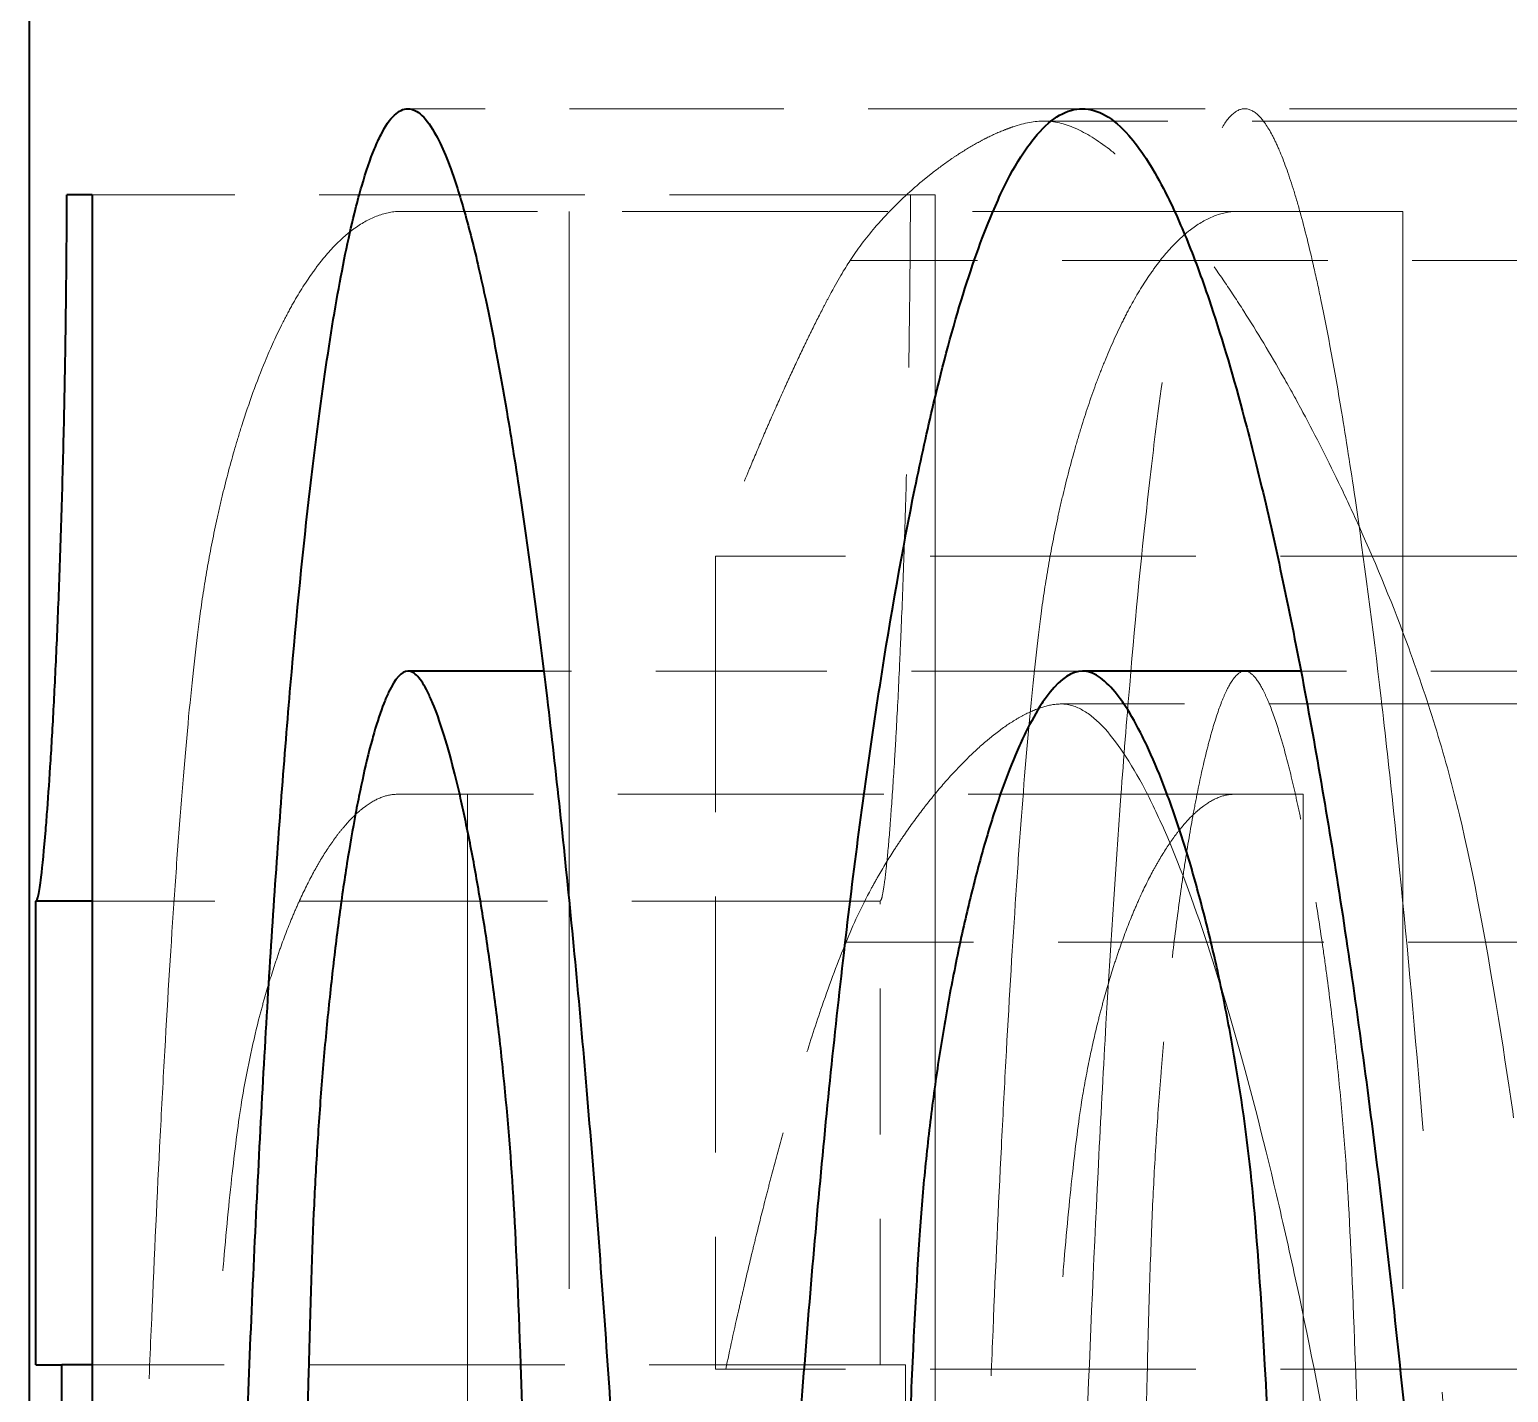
# Model space of a CAD drawing. Header units: millimetres. Extents: x 0 to 51860, y 0 to 5940.
# Drawn here: x 5279.641 to 5281.393, y 1736.065 to 1737.679 of the extents above; entities that cross this region are included whole.
import ezdxf

# ---------------------------------------------------------------- set-up
doc = ezdxf.new("R2010")
doc.units = ezdxf.units.MM
doc.header["$LTSCALE"] = 10
doc.linetypes.add('DASHED', pattern=[0.2067, 0.1654, -0.0413])
doc.layers.add('가려진 것(ISO)', color=2, linetype='DASHED', lineweight=18)
doc.layers.add('가시적인 것(ISO)', color=3, linetype='Continuous', lineweight=40)

msp = doc.modelspace()

# ---------------------------------------------------------------- linework, layer by layer
at = {"layer": '가려진 것(ISO)', "ltscale": 0.153416}
msp.add_line((5280.8882, 1737.5851), (5280.0894, 1737.5851), dxfattribs=at)
at = {"layer": '가려진 것(ISO)', "ltscale": 0.19037}
for p, q in [((5281.8634, 1737.5851), (5280.8882, 1737.5851)), ((5281.8192, 1737.5705), (5280.8431, 1737.5705)), ((5280.7139, 1737.483), (5279.7153, 1737.483)), ((5281.0727, 1737.4635), (5280.0815, 1737.4635)), ((5281.5938, 1737.4052), (5280.6131, 1737.4052)), ((5281.4375, 1737.0551), (5280.4537, 1737.0551)), ((5281.8389, 1736.8801), (5280.8632, 1736.8801)), ((5281.0677, 1736.7731), (5280.0763, 1736.7731)), ((5281.5891, 1736.5981), (5280.6084, 1736.5981)), ((5281.4375, 1736.0924), (5280.4537, 1736.0924))]:
    msp.add_line(p, q, dxfattribs=at)
at = {"layer": '가려진 것(ISO)', "ltscale": 1.029733}
msp.add_line((5280.7139, 1737.483), (5280.7139, 1732.0762), dxfattribs=at)
at = {"layer": '가려진 것(ISO)', "ltscale": 1.142718}
for p, q in [((5280.2803, 1731.4635), (5280.2803, 1737.4635)), ((5281.2676, 1731.4635), (5281.2676, 1737.4635))]:
    msp.add_line(p, q, dxfattribs=at)
at = {"layer": '가려진 것(ISO)', "ltscale": 0.25496}
msp.add_line((5281.2676, 1737.4635), (5281.0727, 1737.4635), dxfattribs=at)
at = {"layer": '가려진 것(ISO)', "ltscale": 0.18327}
msp.add_line((5280.4537, 1737.0551), (5280.4537, 1736.0924), dxfattribs=at)
at = {"layer": '가려진 것(ISO)', "ltscale": 0.122504}
msp.add_line((5280.8882, 1736.919), (5280.2502, 1736.919), dxfattribs=at)
at = {"layer": '가려진 것(ISO)', "ltscale": 0.139801}
msp.add_line((5281.8634, 1736.919), (5281.1471, 1736.919), dxfattribs=at)
at = {"layer": '가려진 것(ISO)', "ltscale": 0.879703}
for p, q in [((5280.1598, 1736.7731), (5280.1598, 1732.154)), ((5281.1495, 1736.7731), (5281.1495, 1732.154))]:
    msp.add_line(p, q, dxfattribs=at)
at = {"layer": '가려진 것(ISO)', "ltscale": 0.113361}
msp.add_line((5281.0677, 1736.7731), (5281.1495, 1736.7731), dxfattribs=at)
at = {"layer": '가려진 것(ISO)', "ltscale": 0.177672}
msp.add_line((5280.6485, 1736.6467), (5279.7153, 1736.6467), dxfattribs=at)
at = {"layer": '가려진 것(ISO)', "ltscale": 0.10455}
msp.add_line((5280.6485, 1736.0972), (5280.6485, 1736.6467), dxfattribs=at)
at = {"layer": '가려진 것(ISO)', "ltscale": 0.1835}
msp.add_line((5280.6785, 1736.0972), (5279.7153, 1736.0972), dxfattribs=at)
at = {"layer": '가려진 것(ISO)', "ltscale": 0.765792}
msp.add_line((5280.6785, 1732.0762), (5280.6785, 1736.0972), dxfattribs=at)
at = {"layer": '가려진 것(ISO)', "ltscale": 0.754074}
msp.add_open_spline([(5280.8654, 1734.4587), (5280.8654, 1734.594), (5280.866, 1734.7285), (5280.8672, 1734.8613), (5280.8683, 1734.9942), (5280.8701, 1735.1254), (5280.8723, 1735.2541), (5280.8735, 1735.3185), (5280.8748, 1735.3823), (5280.8762, 1735.4454), (5280.879, 1735.5715), (5280.8823, 1735.6947), (5280.8861, 1735.8144), (5280.888, 1735.8742), (5280.8901, 1735.9331), (5280.8922, 1735.991), (5280.8966, 1736.1068), (5280.9014, 1736.2185), (5280.9067, 1736.3255), (5280.9094, 1736.3789), (5280.9121, 1736.4312), (5280.915, 1736.4821), (5280.9208, 1736.584), (5280.9271, 1736.6806), (5280.9338, 1736.7712), (5280.9371, 1736.8165), (5280.9406, 1736.8603), (5280.9442, 1736.9025), (5280.9513, 1736.9868), (5280.9589, 1737.0647), (5280.9669, 1737.1354), (5280.9709, 1737.1708), (5280.975, 1737.2043), (5280.9792, 1737.2359), (5280.9855, 1737.2834), (5280.9921, 1737.3265), (5280.9988, 1737.365), (5281.001, 1737.3778), (5281.0033, 1737.3902), (5281.0056, 1737.4019), (5281.0102, 1737.4255), (5281.0149, 1737.447), (5281.0196, 1737.4663), (5281.022, 1737.4759), (5281.0244, 1737.485), (5281.0268, 1737.4935), (5281.0317, 1737.5106), (5281.0366, 1737.5253), (5281.0416, 1737.5377), (5281.0441, 1737.544), (5281.0466, 1737.5496), (5281.0492, 1737.5546), (5281.0543, 1737.5646), (5281.0594, 1737.5723), (5281.0646, 1737.5774), (5281.0699, 1737.5825), (5281.0751, 1737.5851), (5281.0805, 1737.5851)], degree=3, knots=[0, 0, 0, 0, 0.083333, 0.083333, 0.083333, 0.166667, 0.166667, 0.166667, 0.208333, 0.208333, 0.208333, 0.291667, 0.291667, 0.291667, 0.333333, 0.333333, 0.333333, 0.416667, 0.416667, 0.416667, 0.458333, 0.458333, 0.458333, 0.541667, 0.541667, 0.541667, 0.583333, 0.583333, 0.583333, 0.666667, 0.666667, 0.666667, 0.708333, 0.708333, 0.708333, 0.770833, 0.770833, 0.770833, 0.791667, 0.791667, 0.791667, 0.833333, 0.833333, 0.833333, 0.854167, 0.854167, 0.854167, 0.895833, 0.895833, 0.895833, 0.916667, 0.916667, 0.916667, 0.958333, 0.958333, 0.958333, 1, 1, 1, 1], dxfattribs=at)
at = {"layer": '가려진 것(ISO)', "ltscale": 0.751502}
msp.add_open_spline([(5281.0805, 1737.5851), (5281.0859, 1737.5851), (5281.0913, 1737.5824), (5281.0967, 1737.5771), (5281.1021, 1737.5718), (5281.1076, 1737.5639), (5281.1131, 1737.5536), (5281.1158, 1737.5484), (5281.1185, 1737.5426), (5281.1213, 1737.5362), (5281.1268, 1737.5234), (5281.1323, 1737.5082), (5281.1378, 1737.4906), (5281.1405, 1737.4818), (5281.1433, 1737.4725), (5281.146, 1737.4626), (5281.1515, 1737.4428), (5281.157, 1737.4207), (5281.1625, 1737.3965), (5281.1653, 1737.3844), (5281.168, 1737.3717), (5281.1707, 1737.3586), (5281.1789, 1737.3191), (5281.1871, 1737.2749), (5281.1951, 1737.2264), (5281.2005, 1737.194), (5281.2058, 1737.1598), (5281.2111, 1737.1237), (5281.2216, 1737.0516), (5281.232, 1736.9722), (5281.242, 1736.8866), (5281.247, 1736.8437), (5281.2519, 1736.7993), (5281.2567, 1736.7534), (5281.2664, 1736.6616), (5281.2757, 1736.564), (5281.2845, 1736.4613), (5281.2889, 1736.41), (5281.2931, 1736.3574), (5281.2973, 1736.3037), (5281.3056, 1736.1962), (5281.3133, 1736.0843), (5281.3203, 1735.9687), (5281.3239, 1735.9109), (5281.3272, 1735.8521), (5281.3304, 1735.7926), (5281.3368, 1735.6736), (5281.3424, 1735.5514), (5281.3472, 1735.4268), (5281.3496, 1735.3645), (5281.3518, 1735.3017), (5281.3538, 1735.2384), (5281.3578, 1735.1118), (5281.3608, 1734.9833), (5281.3629, 1734.8538), (5281.365, 1734.7244), (5281.3661, 1734.594), (5281.3661, 1734.4635)], degree=3, knots=[0, 0, 0, 0, 0.041667, 0.041667, 0.041667, 0.083333, 0.083333, 0.083333, 0.104167, 0.104167, 0.104167, 0.145833, 0.145833, 0.145833, 0.166667, 0.166667, 0.166667, 0.208333, 0.208333, 0.208333, 0.229167, 0.229167, 0.229167, 0.291667, 0.291667, 0.291667, 0.333333, 0.333333, 0.333333, 0.416667, 0.416667, 0.416667, 0.458333, 0.458333, 0.458333, 0.541667, 0.541667, 0.541667, 0.583333, 0.583333, 0.583333, 0.666667, 0.666667, 0.666667, 0.708333, 0.708333, 0.708333, 0.791667, 0.791667, 0.791667, 0.833333, 0.833333, 0.833333, 0.916667, 0.916667, 0.916667, 1, 1, 1, 1], dxfattribs=at)
at = {"layer": '가려진 것(ISO)', "ltscale": 0.214815}
msp.add_open_spline([(5280.8431, 1737.5705), (5280.832, 1737.5705), (5280.8195, 1737.5681), (5280.8061, 1737.5637), (5280.8028, 1737.5626), (5280.7994, 1737.5613), (5280.796, 1737.56), (5280.7891, 1737.5573), (5280.7821, 1737.5541), (5280.775, 1737.5506), (5280.7714, 1737.5488), (5280.7679, 1737.5469), (5280.7643, 1737.5449), (5280.7571, 1737.541), (5280.7498, 1737.5366), (5280.7426, 1737.532), (5280.739, 1737.5296), (5280.7353, 1737.5272), (5280.7317, 1737.5247), (5280.7245, 1737.5197), (5280.7173, 1737.5144), (5280.7103, 1737.5089), (5280.7067, 1737.5062), (5280.7032, 1737.5033), (5280.6997, 1737.5005), (5280.6928, 1737.4947), (5280.686, 1737.4887), (5280.6793, 1737.4826), (5280.676, 1737.4796), (5280.6728, 1737.4765), (5280.6696, 1737.4733), (5280.66, 1737.4639), (5280.6509, 1737.4542), (5280.6425, 1737.4444), (5280.6313, 1737.4314), (5280.6214, 1737.4182), (5280.6131, 1737.4052)], degree=3, knots=[0, 0, 0, 0, 0.166667, 0.166667, 0.166667, 0.208333, 0.208333, 0.208333, 0.291667, 0.291667, 0.291667, 0.333333, 0.333333, 0.333333, 0.416667, 0.416667, 0.416667, 0.458333, 0.458333, 0.458333, 0.541667, 0.541667, 0.541667, 0.583333, 0.583333, 0.583333, 0.666667, 0.666667, 0.666667, 0.708333, 0.708333, 0.708333, 0.833333, 0.833333, 0.833333, 1, 1, 1, 1], dxfattribs=at)
at = {"layer": '가려진 것(ISO)', "ltscale": 0.432144}
msp.add_open_spline([(5281.3348, 1736.7488), (5281.327, 1736.7816), (5281.3179, 1736.8147), (5281.3078, 1736.8477), (5281.2977, 1736.8807), (5281.2866, 1736.9137), (5281.2747, 1736.9464), (5281.2567, 1736.9955), (5281.2369, 1737.0438), (5281.2158, 1737.0906), (5281.2087, 1737.1062), (5281.2016, 1737.1216), (5281.1943, 1737.1369), (5281.1797, 1737.1673), (5281.1647, 1737.1969), (5281.1494, 1737.2254), (5281.1418, 1737.2397), (5281.1341, 1737.2536), (5281.1263, 1737.2673), (5281.1108, 1737.2946), (5281.0951, 1737.3207), (5281.0794, 1737.3453), (5281.0715, 1737.3576), (5281.0636, 1737.3696), (5281.0558, 1737.3811), (5281.0401, 1737.4041), (5281.0244, 1737.4255), (5281.009, 1737.445), (5281.0013, 1737.4547), (5280.9936, 1737.464), (5280.986, 1737.4728), (5280.9709, 1737.4903), (5280.956, 1737.5058), (5280.9415, 1737.519), (5280.9343, 1737.5256), (5280.9272, 1737.5316), (5280.9202, 1737.537), (5280.9062, 1737.5478), (5280.8927, 1737.5562), (5280.8798, 1737.5619), (5280.8669, 1737.5675), (5280.8546, 1737.5705), (5280.8431, 1737.5705)], degree=3, knots=[0, 0, 0, 0, 0.083333, 0.083333, 0.083333, 0.166667, 0.166667, 0.166667, 0.291667, 0.291667, 0.291667, 0.333333, 0.333333, 0.333333, 0.416667, 0.416667, 0.416667, 0.458333, 0.458333, 0.458333, 0.541667, 0.541667, 0.541667, 0.583333, 0.583333, 0.583333, 0.666667, 0.666667, 0.666667, 0.708333, 0.708333, 0.708333, 0.791667, 0.791667, 0.791667, 0.833333, 0.833333, 0.833333, 0.916667, 0.916667, 0.916667, 1, 1, 1, 1], dxfattribs=at)
at = {"layer": '가려진 것(ISO)', "ltscale": 0.30652}
msp.add_open_spline([(5280.6485, 1736.6467), (5280.6494, 1736.6467), (5280.6504, 1736.6491), (5280.6514, 1736.6539), (5280.6524, 1736.6586), (5280.6535, 1736.6656), (5280.6546, 1736.6749), (5280.6551, 1736.6795), (5280.6557, 1736.6846), (5280.6563, 1736.6903), (5280.6575, 1736.7017), (5280.6587, 1736.7152), (5280.66, 1736.7307), (5280.6606, 1736.7385), (5280.6612, 1736.7467), (5280.6618, 1736.7555), (5280.6631, 1736.7729), (5280.6644, 1736.7923), (5280.6657, 1736.8135), (5280.6663, 1736.8241), (5280.667, 1736.8352), (5280.6676, 1736.8467), (5280.6689, 1736.8697), (5280.6702, 1736.8945), (5280.6714, 1736.9208), (5280.672, 1736.934), (5280.6726, 1736.9476), (5280.6732, 1736.9616), (5280.6744, 1736.9896), (5280.6756, 1737.0191), (5280.6766, 1737.0501), (5280.6772, 1737.0656), (5280.6777, 1737.0814), (5280.6782, 1737.0976), (5280.6792, 1737.13), (5280.6801, 1737.1637), (5280.6809, 1737.1988), (5280.6813, 1737.2163), (5280.6816, 1737.2341), (5280.682, 1737.2522), (5280.6825, 1737.2794), (5280.683, 1737.3072), (5280.6833, 1737.3357), (5280.6834, 1737.3452), (5280.6836, 1737.3548), (5280.6837, 1737.3644), (5280.6839, 1737.3836), (5280.6841, 1737.4032), (5280.6842, 1737.4229), (5280.6843, 1737.4427), (5280.6845, 1737.4627), (5280.6845, 1737.483)], degree=3, knots=[0, 0, 0, 0, 0.083333, 0.083333, 0.083333, 0.166667, 0.166667, 0.166667, 0.208333, 0.208333, 0.208333, 0.291667, 0.291667, 0.291667, 0.333333, 0.333333, 0.333333, 0.416667, 0.416667, 0.416667, 0.458333, 0.458333, 0.458333, 0.541667, 0.541667, 0.541667, 0.583333, 0.583333, 0.583333, 0.666667, 0.666667, 0.666667, 0.708333, 0.708333, 0.708333, 0.791667, 0.791667, 0.791667, 0.833333, 0.833333, 0.833333, 0.895833, 0.895833, 0.895833, 0.916667, 0.916667, 0.916667, 0.958333, 0.958333, 0.958333, 1, 1, 1, 1], dxfattribs=at)
at = {"layer": '가려진 것(ISO)', "ltscale": 0.42309}
msp.add_open_spline([(5280.0815, 1737.4635), (5280.0721, 1737.4635), (5280.0629, 1737.4618), (5280.0537, 1737.4584), (5280.0445, 1737.4551), (5280.0355, 1737.4501), (5280.0266, 1737.4438), (5280.0221, 1737.4406), (5280.0177, 1737.437), (5280.0134, 1737.4332), (5280.0046, 1737.4254), (5279.9961, 1737.4163), (5279.9878, 1737.406), (5279.9836, 1737.4009), (5279.9795, 1737.3954), (5279.9755, 1737.3897), (5279.9674, 1737.3783), (5279.9596, 1737.3657), (5279.952, 1737.3523), (5279.9483, 1737.3455), (5279.9446, 1737.3385), (5279.9409, 1737.3313), (5279.9337, 1737.317), (5279.9267, 1737.3017), (5279.9201, 1737.2858), (5279.9102, 1737.2619), (5279.901, 1737.2365), (5279.8926, 1737.21), (5279.8898, 1737.2012), (5279.8871, 1737.1922), (5279.8844, 1737.1832), (5279.8792, 1737.1651), (5279.8743, 1737.1467), (5279.8698, 1737.1281), (5279.8675, 1737.1188), (5279.8654, 1737.1094), (5279.8633, 1737.1), (5279.8592, 1737.0812), (5279.8555, 1737.0623), (5279.8521, 1737.0434), (5279.8488, 1737.0245), (5279.8458, 1737.0057), (5279.8433, 1736.987)], degree=3, knots=[0, 0, 0, 0, 0.083333, 0.083333, 0.083333, 0.166667, 0.166667, 0.166667, 0.208333, 0.208333, 0.208333, 0.291667, 0.291667, 0.291667, 0.333333, 0.333333, 0.333333, 0.416667, 0.416667, 0.416667, 0.458333, 0.458333, 0.458333, 0.541667, 0.541667, 0.541667, 0.666667, 0.666667, 0.666667, 0.708333, 0.708333, 0.708333, 0.791667, 0.791667, 0.791667, 0.833333, 0.833333, 0.833333, 0.916667, 0.916667, 0.916667, 1, 1, 1, 1], dxfattribs=at)
at = {"layer": '가려진 것(ISO)', "ltscale": 0.415208}
msp.add_open_spline([(5281.0727, 1737.4635), (5281.0636, 1737.4635), (5281.0545, 1737.4618), (5281.0365, 1737.4551), (5281.0276, 1737.4501), (5281.0146, 1737.4406), (5281.0102, 1737.437), (5280.9974, 1737.4254), (5280.989, 1737.4163), (5280.9768, 1737.4009), (5280.9728, 1737.3954), (5280.9609, 1737.3783), (5280.9532, 1737.3657), (5280.9421, 1737.3455), (5280.9385, 1737.3385), (5280.9279, 1737.317), (5280.9211, 1737.3017), (5280.9113, 1737.2778), (5280.9081, 1737.2697), (5280.8989, 1737.2448), (5280.8931, 1737.2276), (5280.8848, 1737.2012), (5280.8822, 1737.1922), (5280.8744, 1737.1651), (5280.8697, 1737.1467), (5280.863, 1737.1188), (5280.8609, 1737.1094), (5280.8549, 1737.0812), (5280.8512, 1737.0623), (5280.8446, 1737.0245), (5280.8417, 1737.0057), (5280.8392, 1736.987)], degree=3, knots=[0, 0, 0, 0, 0.083333, 0.083333, 0.166667, 0.166667, 0.208333, 0.208333, 0.291667, 0.291667, 0.333333, 0.333333, 0.416667, 0.416667, 0.458333, 0.458333, 0.541667, 0.541667, 0.583333, 0.583333, 0.666667, 0.666667, 0.708333, 0.708333, 0.791667, 0.791667, 0.833333, 0.833333, 0.916667, 0.916667, 1, 1, 1, 1], dxfattribs=at)
at = {"layer": '가려진 것(ISO)', "ltscale": 0.17529}
msp.add_open_spline([(5280.6131, 1737.4052), (5280.6064, 1737.3955), (5280.5982, 1737.3814), (5280.5891, 1737.3644), (5280.5868, 1737.3601), (5280.5845, 1737.3557), (5280.5821, 1737.3511), (5280.5773, 1737.3419), (5280.5723, 1737.332), (5280.5672, 1737.3217), (5280.5647, 1737.3165), (5280.5621, 1737.3112), (5280.5595, 1737.3058), (5280.5543, 1737.295), (5280.549, 1737.2838), (5280.5437, 1737.2723), (5280.5411, 1737.2666), (5280.5384, 1737.2608), (5280.5358, 1737.255), (5280.5305, 1737.2434), (5280.5252, 1737.2316), (5280.52, 1737.2198), (5280.5175, 1737.2139), (5280.5149, 1737.208), (5280.5124, 1737.2022), (5280.5073, 1737.1904), (5280.5024, 1737.1788), (5280.4976, 1737.1675), (5280.4952, 1737.1618), (5280.4929, 1737.1562), (5280.4906, 1737.1507), (5280.4838, 1737.1341), (5280.4775, 1737.1184), (5280.4719, 1737.104), (5280.4644, 1737.0848), (5280.4582, 1737.0681), (5280.4537, 1737.0551)], degree=3, knots=[0, 0, 0, 0, 0.166667, 0.166667, 0.166667, 0.208333, 0.208333, 0.208333, 0.291667, 0.291667, 0.291667, 0.333333, 0.333333, 0.333333, 0.416667, 0.416667, 0.416667, 0.458333, 0.458333, 0.458333, 0.541667, 0.541667, 0.541667, 0.583333, 0.583333, 0.583333, 0.666667, 0.666667, 0.666667, 0.708333, 0.708333, 0.708333, 0.833333, 0.833333, 0.833333, 1, 1, 1, 1], dxfattribs=at)
at = {"layer": '가려진 것(ISO)', "ltscale": 0.549333}
msp.add_open_spline([(5279.8433, 1736.987), (5279.8389, 1736.955), (5279.8347, 1736.9169), (5279.8304, 1736.8733), (5279.8262, 1736.8298), (5279.8221, 1736.7808), (5279.818, 1736.7272), (5279.816, 1736.7003), (5279.814, 1736.6724), (5279.8121, 1736.6433), (5279.8081, 1736.5852), (5279.8043, 1736.5228), (5279.8006, 1736.4568), (5279.7988, 1736.4238), (5279.797, 1736.39), (5279.7952, 1736.3553), (5279.7917, 1736.286), (5279.7884, 1736.2135), (5279.7852, 1736.1385), (5279.7836, 1736.101), (5279.782, 1736.0629), (5279.7805, 1736.0243), (5279.7775, 1735.9471), (5279.7747, 1735.8678), (5279.772, 1735.7872), (5279.7707, 1735.7468), (5279.7695, 1735.7062), (5279.7682, 1735.6653), (5279.7658, 1735.5835), (5279.7636, 1735.5008), (5279.7616, 1735.4178), (5279.7606, 1735.3763), (5279.7596, 1735.3348), (5279.7588, 1735.2933), (5279.757, 1735.2102), (5279.7554, 1735.1274), (5279.7541, 1735.0454), (5279.7534, 1735.0044), (5279.7529, 1734.9636), (5279.7523, 1734.9232), (5279.7512, 1734.8423), (5279.7504, 1734.7626), (5279.7499, 1734.6849), (5279.7493, 1734.6073), (5279.749, 1734.5316), (5279.749, 1734.4587)], degree=3, knots=[0, 0, 0, 0, 0.083333, 0.083333, 0.083333, 0.166667, 0.166667, 0.166667, 0.208333, 0.208333, 0.208333, 0.291667, 0.291667, 0.291667, 0.333333, 0.333333, 0.333333, 0.416667, 0.416667, 0.416667, 0.458333, 0.458333, 0.458333, 0.541667, 0.541667, 0.541667, 0.583333, 0.583333, 0.583333, 0.666667, 0.666667, 0.666667, 0.708333, 0.708333, 0.708333, 0.791667, 0.791667, 0.791667, 0.833333, 0.833333, 0.833333, 0.916667, 0.916667, 0.916667, 1, 1, 1, 1], dxfattribs=at)
at = {"layer": '가려진 것(ISO)', "ltscale": 0.546943}
msp.add_open_spline([(5280.8392, 1736.987), (5280.835, 1736.955), (5280.8308, 1736.9169), (5280.8267, 1736.8733), (5280.8225, 1736.8298), (5280.8185, 1736.7808), (5280.8145, 1736.7272), (5280.8125, 1736.7003), (5280.8106, 1736.6724), (5280.8087, 1736.6433), (5280.8048, 1736.5852), (5280.8011, 1736.5228), (5280.7975, 1736.4568), (5280.7957, 1736.4238), (5280.7939, 1736.39), (5280.7922, 1736.3553), (5280.7887, 1736.286), (5280.7854, 1736.2135), (5280.7823, 1736.1385), (5280.7807, 1736.101), (5280.7792, 1736.0629), (5280.7777, 1736.0243), (5280.7748, 1735.9471), (5280.772, 1735.8678), (5280.7694, 1735.7872), (5280.7681, 1735.7468), (5280.7669, 1735.7062), (5280.7657, 1735.6653), (5280.7633, 1735.5835), (5280.7612, 1735.5008), (5280.7592, 1735.4178), (5280.7582, 1735.3763), (5280.7573, 1735.3348), (5280.7564, 1735.2933), (5280.7547, 1735.2102), (5280.7531, 1735.1274), (5280.7519, 1735.0454), (5280.7512, 1735.0044), (5280.7506, 1734.9636), (5280.7501, 1734.9232), (5280.7491, 1734.8423), (5280.7483, 1734.7626), (5280.7477, 1734.6849), (5280.7472, 1734.6073), (5280.7469, 1734.5316), (5280.7469, 1734.4587)], degree=3, knots=[0, 0, 0, 0, 0.083333, 0.083333, 0.083333, 0.166667, 0.166667, 0.166667, 0.208333, 0.208333, 0.208333, 0.291667, 0.291667, 0.291667, 0.333333, 0.333333, 0.333333, 0.416667, 0.416667, 0.416667, 0.458333, 0.458333, 0.458333, 0.541667, 0.541667, 0.541667, 0.583333, 0.583333, 0.583333, 0.666667, 0.666667, 0.666667, 0.708333, 0.708333, 0.708333, 0.791667, 0.791667, 0.791667, 0.833333, 0.833333, 0.833333, 0.916667, 0.916667, 0.916667, 1, 1, 1, 1], dxfattribs=at)
at = {"layer": '가려진 것(ISO)', "ltscale": 0.215681}
msp.add_open_spline([(5281.0805, 1736.919), (5281.0768, 1736.919), (5281.0694, 1736.9146), (5281.0599, 1736.899), (5281.0505, 1736.8766), (5281.043, 1736.8535), (5281.0337, 1736.8187), (5281.0265, 1736.7865), (5281.0178, 1736.7415), (5281.0111, 1736.7019), (5281.0033, 1736.6486), (5280.9973, 1736.6033), (5280.9906, 1736.5438), (5280.9856, 1736.4944), (5280.9802, 1736.4308), (5280.9755, 1736.3659), (5280.9726, 1736.3132), (5280.9714, 1736.2869)], degree=3, knots=[0, 0, 0, 0, 0.083333, 0.166667, 0.208333, 0.291667, 0.333333, 0.416667, 0.458333, 0.541667, 0.583333, 0.666667, 0.708333, 0.791667, 0.833333, 0.916667, 1, 1, 1, 1], dxfattribs=at)
at = {"layer": '가려진 것(ISO)', "ltscale": 0.212282}
msp.add_open_spline([(5281.2029, 1736.2966), (5281.2014, 1736.3221), (5281.1978, 1736.3733), (5281.1919, 1736.4367), (5281.1852, 1736.4989), (5281.1792, 1736.5475), (5281.1711, 1736.606), (5281.1641, 1736.6507), (5281.1549, 1736.7033), (5281.1472, 1736.7425), (5281.1374, 1736.7872), (5281.1294, 1736.8191), (5281.1194, 1736.8537), (5281.1113, 1736.8767), (5281.1014, 1736.8991), (5281.0916, 1736.9146), (5281.0841, 1736.919), (5281.0805, 1736.919)], degree=3, knots=[0, 0, 0, 0, 0.083333, 0.166667, 0.208333, 0.291667, 0.333333, 0.416667, 0.458333, 0.541667, 0.583333, 0.666667, 0.708333, 0.791667, 0.833333, 0.916667, 1, 1, 1, 1], dxfattribs=at)
at = {"layer": '가려진 것(ISO)', "ltscale": 0.241624}
msp.add_open_spline([(5280.6084, 1736.5981), (5280.6163, 1736.6183), (5280.6263, 1736.6397), (5280.638, 1736.6612), (5280.6409, 1736.6665), (5280.6439, 1736.6719), (5280.647, 1736.6773), (5280.6532, 1736.6881), (5280.6598, 1736.6988), (5280.6667, 1736.7094), (5280.6702, 1736.7147), (5280.6737, 1736.72), (5280.6773, 1736.7252), (5280.6845, 1736.7356), (5280.6919, 1736.7459), (5280.6996, 1736.7558), (5280.7034, 1736.7608), (5280.7073, 1736.7657), (5280.7112, 1736.7705), (5280.719, 1736.7801), (5280.727, 1736.7894), (5280.7351, 1736.7981), (5280.7392, 1736.8025), (5280.7432, 1736.8068), (5280.7473, 1736.8109), (5280.7555, 1736.8192), (5280.7637, 1736.8269), (5280.7719, 1736.834), (5280.776, 1736.8375), (5280.7801, 1736.8409), (5280.7841, 1736.8441), (5280.7923, 1736.8505), (5280.8003, 1736.8561), (5280.8082, 1736.861), (5280.8122, 1736.8634), (5280.8161, 1736.8656), (5280.82, 1736.8676), (5280.8277, 1736.8716), (5280.8352, 1736.8747), (5280.8425, 1736.8768), (5280.8497, 1736.879), (5280.8567, 1736.8801), (5280.8632, 1736.8801)], degree=3, knots=[0, 0, 0, 0, 0.166667, 0.166667, 0.166667, 0.208333, 0.208333, 0.208333, 0.291667, 0.291667, 0.291667, 0.333333, 0.333333, 0.333333, 0.416667, 0.416667, 0.416667, 0.458333, 0.458333, 0.458333, 0.541667, 0.541667, 0.541667, 0.583333, 0.583333, 0.583333, 0.666667, 0.666667, 0.666667, 0.708333, 0.708333, 0.708333, 0.791667, 0.791667, 0.791667, 0.833333, 0.833333, 0.833333, 0.916667, 0.916667, 0.916667, 1, 1, 1, 1], dxfattribs=at)
at = {"layer": '가려진 것(ISO)', "ltscale": 0.631399}
msp.add_open_spline([(5280.8632, 1736.8801), (5280.8711, 1736.8801), (5280.8792, 1736.8778), (5280.8873, 1736.8734), (5280.8954, 1736.869), (5280.9036, 1736.8624), (5280.9119, 1736.8538), (5280.9285, 1736.8366), (5280.9454, 1736.8112), (5280.9624, 1736.7785), (5280.9709, 1736.7622), (5280.9795, 1736.744), (5280.9881, 1736.7242), (5281.0052, 1736.6844), (5281.0225, 1736.6378), (5281.0396, 1736.5853), (5281.0481, 1736.559), (5281.0566, 1736.5312), (5281.0651, 1736.5021), (5281.082, 1736.4438), (5281.0988, 1736.3799), (5281.1151, 1736.3115), (5281.1232, 1736.2772), (5281.1313, 1736.2418), (5281.1392, 1736.2054), (5281.1551, 1736.1325), (5281.1704, 1736.0554), (5281.185, 1735.975), (5281.1923, 1735.9347), (5281.1994, 1735.8937), (5281.2064, 1735.8519), (5281.2202, 1735.7684), (5281.2332, 1735.682), (5281.2451, 1735.5936), (5281.2511, 1735.5493), (5281.2568, 1735.5046), (5281.2622, 1735.4595), (5281.273, 1735.3693), (5281.2827, 1735.2776), (5281.2909, 1735.1851), (5281.2951, 1735.1389), (5281.2989, 1735.0925), (5281.3023, 1735.046), (5281.3091, 1734.9531), (5281.3144, 1734.86), (5281.318, 1734.7675), (5281.3217, 1734.6749), (5281.3236, 1734.5831), (5281.3236, 1734.4927)], degree=3, knots=[0, 0, 0, 0, 0.041667, 0.041667, 0.041667, 0.083333, 0.083333, 0.083333, 0.166667, 0.166667, 0.166667, 0.208333, 0.208333, 0.208333, 0.291667, 0.291667, 0.291667, 0.333333, 0.333333, 0.333333, 0.416667, 0.416667, 0.416667, 0.458333, 0.458333, 0.458333, 0.541667, 0.541667, 0.541667, 0.583333, 0.583333, 0.583333, 0.666667, 0.666667, 0.666667, 0.708333, 0.708333, 0.708333, 0.791667, 0.791667, 0.791667, 0.833333, 0.833333, 0.833333, 0.916667, 0.916667, 0.916667, 1, 1, 1, 1], dxfattribs=at)
at = {"layer": '가려진 것(ISO)', "ltscale": 0.312111}
msp.add_open_spline([(5279.893, 1736.4133), (5279.8984, 1736.4449), (5279.9049, 1736.476), (5279.9125, 1736.5058), (5279.9144, 1736.5132), (5279.9164, 1736.5206), (5279.9184, 1736.5279), (5279.9225, 1736.5425), (5279.9268, 1736.5567), (5279.9313, 1736.5705), (5279.9336, 1736.5774), (5279.9359, 1736.5842), (5279.9382, 1736.5909), (5279.943, 1736.6042), (5279.948, 1736.617), (5279.9531, 1736.6293), (5279.9557, 1736.6354), (5279.9583, 1736.6414), (5279.9609, 1736.6473), (5279.9663, 1736.6589), (5279.9718, 1736.67), (5279.9774, 1736.6804), (5279.9802, 1736.6855), (5279.9831, 1736.6905), (5279.9859, 1736.6954), (5279.9917, 1736.705), (5279.9976, 1736.7139), (5280.0036, 1736.722), (5280.0065, 1736.726), (5280.0096, 1736.7298), (5280.0126, 1736.7334), (5280.0186, 1736.7406), (5280.0247, 1736.7469), (5280.0308, 1736.7523), (5280.0339, 1736.755), (5280.037, 1736.7574), (5280.04, 1736.7596), (5280.0462, 1736.764), (5280.0523, 1736.7674), (5280.0584, 1736.7696), (5280.0644, 1736.7719), (5280.0704, 1736.7731), (5280.0763, 1736.7731)], degree=3, knots=[0, 0, 0, 0, 0.166667, 0.166667, 0.166667, 0.208333, 0.208333, 0.208333, 0.291667, 0.291667, 0.291667, 0.333333, 0.333333, 0.333333, 0.416667, 0.416667, 0.416667, 0.458333, 0.458333, 0.458333, 0.541667, 0.541667, 0.541667, 0.583333, 0.583333, 0.583333, 0.666667, 0.666667, 0.666667, 0.708333, 0.708333, 0.708333, 0.791667, 0.791667, 0.791667, 0.833333, 0.833333, 0.833333, 0.916667, 0.916667, 0.916667, 1, 1, 1, 1], dxfattribs=at)
at = {"layer": '가려진 것(ISO)', "ltscale": 0.3063}
msp.add_open_spline([(5280.888, 1736.4133), (5280.8906, 1736.4291), (5280.8965, 1736.4604), (5280.9051, 1736.4985), (5280.9148, 1736.5354), (5280.9232, 1736.5638), (5280.9346, 1736.5978), (5280.9443, 1736.6234), (5280.9571, 1736.6534), (5280.9679, 1736.6755), (5280.9819, 1736.7006), (5280.9934, 1736.7183), (5281.0081, 1736.7374), (5281.0201, 1736.7501), (5281.0351, 1736.7623), (5281.0501, 1736.7707), (5281.0619, 1736.7731), (5281.0677, 1736.7731)], degree=3, knots=[0, 0, 0, 0, 0.083333, 0.166667, 0.208333, 0.291667, 0.333333, 0.416667, 0.458333, 0.541667, 0.583333, 0.666667, 0.708333, 0.791667, 0.833333, 0.916667, 1, 1, 1, 1], dxfattribs=at)
at = {"layer": '가려진 것(ISO)', "ltscale": 0.466472}
msp.add_open_spline([(5281.5435, 1734.4684), (5281.5435, 1734.5288), (5281.542, 1734.6554), (5281.5365, 1734.825), (5281.5287, 1735.0006), (5281.5207, 1735.1448), (5281.5087, 1735.3273), (5281.4976, 1735.474), (5281.4823, 1735.6558), (5281.4689, 1735.799), (5281.4511, 1735.9725), (5281.436, 1736.1061), (5281.4126, 1736.2954), (5281.3801, 1736.5257), (5281.3511, 1736.6807), (5281.3348, 1736.7488)], degree=3, knots=[0, 0, 0, 0, 0.083333, 0.166667, 0.208333, 0.291667, 0.333333, 0.416667, 0.458333, 0.541667, 0.583333, 0.666667, 0.708333, 0.833333, 1, 1, 1, 1], dxfattribs=at)
at = {"layer": '가려진 것(ISO)', "ltscale": 0.174006}
msp.add_open_spline([(5280.4659, 1736.0924), (5280.4704, 1736.1143), (5280.4758, 1736.1391), (5280.4819, 1736.166), (5280.4834, 1736.1727), (5280.485, 1736.1795), (5280.4866, 1736.1865), (5280.4898, 1736.2004), (5280.4932, 1736.2147), (5280.4967, 1736.2294), (5280.4985, 1736.2367), (5280.5003, 1736.2441), (5280.5022, 1736.2516), (5280.5058, 1736.2665), (5280.5097, 1736.2817), (5280.5136, 1736.2971), (5280.5156, 1736.3047), (5280.5176, 1736.3125), (5280.5196, 1736.3202), (5280.5237, 1736.3356), (5280.5279, 1736.3512), (5280.5322, 1736.3666), (5280.5343, 1736.3744), (5280.5365, 1736.3821), (5280.5387, 1736.3898), (5280.543, 1736.4052), (5280.5475, 1736.4205), (5280.552, 1736.4356), (5280.5543, 1736.4432), (5280.5566, 1736.4506), (5280.5589, 1736.4581), (5280.5658, 1736.4803), (5280.5728, 1736.5019), (5280.5799, 1736.5224), (5280.5893, 1736.5498), (5280.5989, 1736.5754), (5280.6084, 1736.5981)], degree=3, knots=[0, 0, 0, 0, 0.166667, 0.166667, 0.166667, 0.208333, 0.208333, 0.208333, 0.291667, 0.291667, 0.291667, 0.333333, 0.333333, 0.333333, 0.416667, 0.416667, 0.416667, 0.458333, 0.458333, 0.458333, 0.541667, 0.541667, 0.541667, 0.583333, 0.583333, 0.583333, 0.666667, 0.666667, 0.666667, 0.708333, 0.708333, 0.708333, 0.833333, 0.833333, 0.833333, 1, 1, 1, 1], dxfattribs=at)
at = {"layer": '가려진 것(ISO)', "ltscale": 0.421345}
msp.add_open_spline([(5279.8103, 1734.4684), (5279.8103, 1734.5259), (5279.8106, 1734.5855), (5279.8111, 1734.6464), (5279.8116, 1734.7074), (5279.8123, 1734.7697), (5279.8133, 1734.833), (5279.8147, 1734.9278), (5279.8167, 1735.0245), (5279.8191, 1735.1213), (5279.8198, 1735.1535), (5279.8207, 1735.1857), (5279.8216, 1735.2179), (5279.8234, 1735.2822), (5279.8254, 1735.3463), (5279.8275, 1735.4095), (5279.8286, 1735.441), (5279.8297, 1735.4724), (5279.8309, 1735.5035), (5279.8332, 1735.5657), (5279.8357, 1735.6267), (5279.8383, 1735.686), (5279.8397, 1735.7157), (5279.841, 1735.7449), (5279.8424, 1735.7736), (5279.8452, 1735.831), (5279.8482, 1735.8865), (5279.8513, 1735.9393), (5279.8528, 1735.9657), (5279.8544, 1735.9915), (5279.856, 1736.0166), (5279.8592, 1736.0667), (5279.8625, 1736.114), (5279.8659, 1736.1578), (5279.8676, 1736.1798), (5279.8693, 1736.2008), (5279.8711, 1736.2209), (5279.8746, 1736.2612), (5279.8782, 1736.2977), (5279.8819, 1736.33), (5279.8855, 1736.3622), (5279.8893, 1736.3902), (5279.893, 1736.4133)], degree=3, knots=[0, 0, 0, 0, 0.083333, 0.083333, 0.083333, 0.166667, 0.166667, 0.166667, 0.291667, 0.291667, 0.291667, 0.333333, 0.333333, 0.333333, 0.416667, 0.416667, 0.416667, 0.458333, 0.458333, 0.458333, 0.541667, 0.541667, 0.541667, 0.583333, 0.583333, 0.583333, 0.666667, 0.666667, 0.666667, 0.708333, 0.708333, 0.708333, 0.791667, 0.791667, 0.791667, 0.833333, 0.833333, 0.833333, 0.916667, 0.916667, 0.916667, 1, 1, 1, 1], dxfattribs=at)
at = {"layer": '가려진 것(ISO)', "ltscale": 0.419559}
msp.add_open_spline([(5280.807, 1734.4684), (5280.807, 1734.5259), (5280.8075, 1734.645), (5280.8093, 1734.8009), (5280.8119, 1734.96), (5280.8146, 1735.089), (5280.8188, 1735.2502), (5280.8227, 1735.3783), (5280.8282, 1735.5352), (5280.8331, 1735.6572), (5280.8397, 1735.8033), (5280.8455, 1735.9142), (5280.8532, 1736.0431), (5280.8597, 1736.1376), (5280.8682, 1736.2429), (5280.877, 1736.3343), (5280.8843, 1736.3902), (5280.888, 1736.4133)], degree=3, knots=[0, 0, 0, 0, 0.083333, 0.166667, 0.208333, 0.291667, 0.333333, 0.416667, 0.458333, 0.541667, 0.583333, 0.666667, 0.708333, 0.791667, 0.833333, 0.916667, 1, 1, 1, 1], dxfattribs=at)
at = {"layer": '가려진 것(ISO)', "ltscale": 0.352532}
msp.add_open_spline([(5281.2356, 1734.4635), (5281.2356, 1734.515), (5281.2355, 1734.5685), (5281.2353, 1734.6235), (5281.2351, 1734.6785), (5281.2348, 1734.735), (5281.2345, 1734.7925), (5281.2343, 1734.8212), (5281.2341, 1734.8502), (5281.2338, 1734.8794), (5281.2333, 1734.9377), (5281.2328, 1734.9968), (5281.2322, 1735.0561), (5281.2318, 1735.0858), (5281.2315, 1735.1155), (5281.2311, 1735.1451), (5281.2304, 1735.2045), (5281.2296, 1735.2639), (5281.2288, 1735.3226), (5281.2283, 1735.352), (5281.2279, 1735.3813), (5281.2274, 1735.4103), (5281.2265, 1735.4684), (5281.2255, 1735.5257), (5281.2245, 1735.5816), (5281.2239, 1735.6095), (5281.2234, 1735.6372), (5281.2228, 1735.6644), (5281.2217, 1735.7188), (5281.2206, 1735.7717), (5281.2194, 1735.8224), (5281.2187, 1735.8478), (5281.2181, 1735.8727), (5281.2175, 1735.8969), (5281.2156, 1735.9696), (5281.2136, 1736.037), (5281.2115, 1736.0973), (5281.2088, 1736.1777), (5281.2059, 1736.2455), (5281.2029, 1736.2966)], degree=3, knots=[0, 0, 0, 0, 0.083333, 0.083333, 0.083333, 0.166667, 0.166667, 0.166667, 0.208333, 0.208333, 0.208333, 0.291667, 0.291667, 0.291667, 0.333333, 0.333333, 0.333333, 0.416667, 0.416667, 0.416667, 0.458333, 0.458333, 0.458333, 0.541667, 0.541667, 0.541667, 0.583333, 0.583333, 0.583333, 0.666667, 0.666667, 0.666667, 0.708333, 0.708333, 0.708333, 0.833333, 0.833333, 0.833333, 1, 1, 1, 1], dxfattribs=at)
at = {"layer": '가려진 것(ISO)', "ltscale": 0.351365}
msp.add_open_spline([(5280.9714, 1736.2869), (5280.9702, 1736.2613), (5280.968, 1736.2016), (5280.9654, 1736.1079), (5280.9629, 1736.0021), (5280.961, 1735.9087), (5280.9588, 1735.7829), (5280.9572, 1735.6759), (5280.9553, 1735.5365), (5280.9539, 1735.4211), (5280.9524, 1735.2743), (5280.9513, 1735.1556), (5280.95, 1734.9782), (5280.9486, 1734.7451), (5280.9481, 1734.5567), (5280.9481, 1734.4587)], degree=3, knots=[0, 0, 0, 0, 0.083333, 0.166667, 0.208333, 0.291667, 0.333333, 0.416667, 0.458333, 0.541667, 0.583333, 0.666667, 0.708333, 0.833333, 1, 1, 1, 1], dxfattribs=at)
at = {"layer": '가시적인 것(ISO)'}
for p, q in [((5279.6412, 1726.11), (5279.6412, 1745.7463)), ((5279.7153, 1737.483), (5279.6854, 1737.483)), ((5279.7153, 1737.483), (5279.7153, 1732.0762)), ((5280.2502, 1736.919), (5280.0894, 1736.919)), ((5281.1471, 1736.919), (5280.8882, 1736.919)), ((5279.7153, 1736.6467), (5279.6487, 1736.6467)), ((5279.6487, 1736.0972), (5279.6487, 1736.6467)), ((5279.6487, 1736.0972), (5279.6793, 1736.0972)), ((5279.7153, 1736.0972), (5279.6793, 1736.0972)), ((5279.6793, 1732.0762), (5279.6793, 1736.0972))]:
    msp.add_line(p, q, dxfattribs=at)
for points, knots in [([(5279.8699, 1734.4587), (5279.8699, 1734.594), (5279.8712, 1734.863), (5279.8756, 1735.191), (5279.8821, 1735.5098), (5279.8889, 1735.7564), (5279.8993, 1736.0509), (5279.9092, 1736.2744), (5279.9233, 1736.5357), (5279.9361, 1736.7289), (5279.9537, 1736.9479), (5279.9692, 1737.1037), (5279.9881, 1737.2546), (5279.9992, 1737.3265), (5280.0129, 1737.4035), (5280.02, 1737.4374), (5280.0297, 1737.4759), (5280.0371, 1737.5032), (5280.0472, 1737.5327), (5280.06, 1737.5608), (5280.0732, 1737.5799), (5280.0839, 1737.5851), (5280.0894, 1737.5851)], [0, 0, 0, 0, 0.083333, 0.166667, 0.208333, 0.291667, 0.333333, 0.416667, 0.458333, 0.541667, 0.583333, 0.666667, 0.708333, 0.770833, 0.770833, 0.833333, 0.833333, 0.854167, 0.895833, 0.916667, 0.958333, 1, 1, 1, 1]), ([(5280.0894, 1737.5851), (5280.0949, 1737.5851), (5280.1059, 1737.5797), (5280.1171, 1737.5639), (5280.131, 1737.538), (5280.1394, 1737.5169), (5280.1507, 1737.4818), (5280.1591, 1737.4538), (5280.1703, 1737.4097), (5280.1871, 1737.3338), (5280.2037, 1737.2454), (5280.2281, 1737.0913), (5280.2492, 1736.9326), (5280.2743, 1736.7105), (5280.2933, 1736.5151), (5280.3151, 1736.2522), (5280.3309, 1736.0283), (5280.348, 1735.7347), (5280.3595, 1735.4902), (5280.3707, 1735.176), (5280.3786, 1734.8548), (5280.3808, 1734.594), (5280.3808, 1734.4635)], [0, 0, 0, 0, 0.041667, 0.083333, 0.083333, 0.145833, 0.145833, 0.166667, 0.208333, 0.229167, 0.291667, 0.333333, 0.416667, 0.458333, 0.541667, 0.583333, 0.666667, 0.708333, 0.791667, 0.833333, 0.916667, 1, 1, 1, 1]), ([(5280.499, 1734.4587), (5280.499, 1734.594), (5280.5013, 1734.863), (5280.5099, 1735.191), (5280.5223, 1735.5098), (5280.5352, 1735.7564), (5280.5549, 1736.0509), (5280.5733, 1736.2744), (5280.5994, 1736.5357), (5280.6227, 1736.7289), (5280.6547, 1736.9479), (5280.6823, 1737.1037), (5280.7155, 1737.2546), (5280.7349, 1737.3265), (5280.7588, 1737.4035), (5280.771, 1737.4374), (5280.7877, 1737.4759), (5280.8002, 1737.5032), (5280.8173, 1737.5327), (5280.8391, 1737.5608), (5280.8612, 1737.5799), (5280.8791, 1737.5851), (5280.8882, 1737.5851)], [0, 0, 0, 0, 0.083333, 0.166667, 0.208333, 0.291667, 0.333333, 0.416667, 0.458333, 0.541667, 0.583333, 0.666667, 0.708333, 0.770833, 0.770833, 0.833333, 0.833333, 0.854167, 0.895833, 0.916667, 0.958333, 1, 1, 1, 1]), ([(5280.8882, 1737.5851), (5280.8973, 1737.5851), (5280.9156, 1737.5797), (5280.9339, 1737.5639), (5280.9568, 1737.538), (5280.9705, 1737.5169), (5280.9887, 1737.4818), (5281.0023, 1737.4538), (5281.0204, 1737.4097), (5281.0472, 1737.3338), (5281.0737, 1737.2454), (5281.1124, 1737.0913), (5281.1455, 1736.9326), (5281.1847, 1736.7105), (5281.2141, 1736.5151), (5281.2477, 1736.2522), (5281.2719, 1736.0283), (5281.2981, 1735.7347), (5281.3156, 1735.4902), (5281.3326, 1735.176), (5281.3444, 1734.8548), (5281.3477, 1734.594), (5281.3477, 1734.4635)], [0, 0, 0, 0, 0.041667, 0.083333, 0.083333, 0.145833, 0.145833, 0.166667, 0.208333, 0.229167, 0.291667, 0.333333, 0.416667, 0.458333, 0.541667, 0.583333, 0.666667, 0.708333, 0.791667, 0.833333, 0.916667, 1, 1, 1, 1]), ([(5279.6487, 1736.6467), (5279.6496, 1736.6467), (5279.6505, 1736.6491), (5279.6516, 1736.6539), (5279.6526, 1736.6586), (5279.6537, 1736.6656), (5279.6549, 1736.6749), (5279.6566, 1736.6887), (5279.6584, 1736.7075), (5279.6603, 1736.7307), (5279.661, 1736.7385), (5279.6616, 1736.7467), (5279.6623, 1736.7555), (5279.6636, 1736.7729), (5279.6649, 1736.7923), (5279.6662, 1736.8135), (5279.6669, 1736.8241), (5279.6675, 1736.8352), (5279.6682, 1736.8467), (5279.6695, 1736.8697), (5279.6708, 1736.8945), (5279.672, 1736.9208), (5279.6727, 1736.934), (5279.6733, 1736.9476), (5279.6739, 1736.9616), (5279.6751, 1736.9896), (5279.6763, 1737.0191), (5279.6774, 1737.0501), (5279.6779, 1737.0656), (5279.6784, 1737.0814), (5279.6789, 1737.0976), (5279.6799, 1737.13), (5279.6809, 1737.1637), (5279.6817, 1737.1988), (5279.6821, 1737.2163), (5279.6825, 1737.2341), (5279.6828, 1737.2522), (5279.6833, 1737.2794), (5279.6838, 1737.3072), (5279.6842, 1737.3357), (5279.6843, 1737.3452), (5279.6844, 1737.3548), (5279.6845, 1737.3644), (5279.685, 1737.4029), (5279.6853, 1737.4425), (5279.6854, 1737.483)], [0, 0, 0, 0, 0.083333, 0.083333, 0.083333, 0.166667, 0.166667, 0.166667, 0.291667, 0.291667, 0.291667, 0.333333, 0.333333, 0.333333, 0.416667, 0.416667, 0.416667, 0.458333, 0.458333, 0.458333, 0.541667, 0.541667, 0.541667, 0.583333, 0.583333, 0.583333, 0.666667, 0.666667, 0.666667, 0.708333, 0.708333, 0.708333, 0.791667, 0.791667, 0.791667, 0.833333, 0.833333, 0.833333, 0.895833, 0.895833, 0.895833, 0.916667, 0.916667, 0.916667, 1, 1, 1, 1]), ([(5280.0894, 1736.919), (5280.082, 1736.919), (5280.0742, 1736.9102), (5280.0665, 1736.8941), (5280.0646, 1736.8901), (5280.0627, 1736.8856), (5280.0607, 1736.8807), (5280.0569, 1736.8708), (5280.053, 1736.8593), (5280.0493, 1736.8462), (5280.0474, 1736.8396), (5280.0455, 1736.8326), (5280.0436, 1736.8253), (5280.0399, 1736.8107), (5280.0362, 1736.7946), (5280.0326, 1736.7772), (5280.0308, 1736.7685), (5280.029, 1736.7595), (5280.0273, 1736.7502), (5280.0238, 1736.7316), (5280.0203, 1736.7118), (5280.0171, 1736.691), (5280.0154, 1736.6806), (5280.0138, 1736.67), (5280.0122, 1736.6591), (5280.0091, 1736.6373), (5280.0061, 1736.6146), (5280.0032, 1736.5912), (5280.0018, 1736.5795), (5280.0004, 1736.5676), (5279.9991, 1736.5556), (5279.9964, 1736.5315), (5279.9939, 1736.5067), (5279.9915, 1736.4815), (5279.9904, 1736.4689), (5279.9893, 1736.4562), (5279.9882, 1736.4434), (5279.9861, 1736.4178), (5279.9842, 1736.3919), (5279.9825, 1736.3657), (5279.9808, 1736.3395), (5279.9793, 1736.3132), (5279.9781, 1736.2869)], [0, 0, 0, 0, 0.166667, 0.166667, 0.166667, 0.208333, 0.208333, 0.208333, 0.291667, 0.291667, 0.291667, 0.333333, 0.333333, 0.333333, 0.416667, 0.416667, 0.416667, 0.458333, 0.458333, 0.458333, 0.541667, 0.541667, 0.541667, 0.583333, 0.583333, 0.583333, 0.666667, 0.666667, 0.666667, 0.708333, 0.708333, 0.708333, 0.791667, 0.791667, 0.791667, 0.833333, 0.833333, 0.833333, 0.916667, 0.916667, 0.916667, 1, 1, 1, 1]), ([(5280.2143, 1736.2966), (5280.2112, 1736.3477), (5280.2069, 1736.399), (5280.2017, 1736.4491), (5280.2004, 1736.4616), (5280.199, 1736.474), (5280.1976, 1736.4864), (5280.1947, 1736.5111), (5280.1917, 1736.5353), (5280.1884, 1736.559), (5280.1868, 1736.5709), (5280.1852, 1736.5826), (5280.1835, 1736.5941), (5280.18, 1736.6171), (5280.1765, 1736.6395), (5280.1728, 1736.661), (5280.1709, 1736.6717), (5280.1691, 1736.6823), (5280.1672, 1736.6926), (5280.1634, 1736.7131), (5280.1595, 1736.7327), (5280.1555, 1736.7512), (5280.1535, 1736.7604), (5280.1515, 1736.7693), (5280.1495, 1736.7779), (5280.1455, 1736.7952), (5280.1414, 1736.8111), (5280.1373, 1736.8257), (5280.1352, 1736.833), (5280.1332, 1736.8399), (5280.1311, 1736.8464), (5280.127, 1736.8594), (5280.1229, 1736.871), (5280.1189, 1736.8808), (5280.1168, 1736.8857), (5280.1148, 1736.8901), (5280.1128, 1736.8941), (5280.1088, 1736.9022), (5280.1048, 1736.9084), (5280.1009, 1736.9126), (5280.097, 1736.9168), (5280.0931, 1736.919), (5280.0894, 1736.919)], [0, 0, 0, 0, 0.166667, 0.166667, 0.166667, 0.208333, 0.208333, 0.208333, 0.291667, 0.291667, 0.291667, 0.333333, 0.333333, 0.333333, 0.416667, 0.416667, 0.416667, 0.458333, 0.458333, 0.458333, 0.541667, 0.541667, 0.541667, 0.583333, 0.583333, 0.583333, 0.666667, 0.666667, 0.666667, 0.708333, 0.708333, 0.708333, 0.791667, 0.791667, 0.791667, 0.833333, 0.833333, 0.833333, 0.916667, 0.916667, 0.916667, 1, 1, 1, 1]), ([(5280.8882, 1736.919), (5280.8758, 1736.919), (5280.8629, 1736.9102), (5280.85, 1736.8941), (5280.8467, 1736.8901), (5280.8435, 1736.8856), (5280.8403, 1736.8807), (5280.8338, 1736.8708), (5280.8273, 1736.8593), (5280.8209, 1736.8462), (5280.8177, 1736.8396), (5280.8145, 1736.8326), (5280.8113, 1736.8253), (5280.8049, 1736.8107), (5280.7987, 1736.7946), (5280.7925, 1736.7772), (5280.7894, 1736.7685), (5280.7864, 1736.7595), (5280.7834, 1736.7502), (5280.7774, 1736.7316), (5280.7715, 1736.7118), (5280.7659, 1736.691), (5280.7631, 1736.6806), (5280.7603, 1736.67), (5280.7576, 1736.6591), (5280.7521, 1736.6373), (5280.7469, 1736.6146), (5280.7419, 1736.5912), (5280.7395, 1736.5795), (5280.7371, 1736.5676), (5280.7347, 1736.5556), (5280.73, 1736.5315), (5280.7256, 1736.5067), (5280.7216, 1736.4815), (5280.7195, 1736.4689), (5280.7176, 1736.4562), (5280.7157, 1736.4434), (5280.712, 1736.4178), (5280.7086, 1736.3919), (5280.7057, 1736.3657), (5280.7027, 1736.3395), (5280.7001, 1736.3132), (5280.6979, 1736.2869)], [0, 0, 0, 0, 0.166667, 0.166667, 0.166667, 0.208333, 0.208333, 0.208333, 0.291667, 0.291667, 0.291667, 0.333333, 0.333333, 0.333333, 0.416667, 0.416667, 0.416667, 0.458333, 0.458333, 0.458333, 0.541667, 0.541667, 0.541667, 0.583333, 0.583333, 0.583333, 0.666667, 0.666667, 0.666667, 0.708333, 0.708333, 0.708333, 0.791667, 0.791667, 0.791667, 0.833333, 0.833333, 0.833333, 0.916667, 0.916667, 0.916667, 1, 1, 1, 1]), ([(5281.0905, 1736.2966), (5281.0857, 1736.3477), (5281.0789, 1736.399), (5281.0705, 1736.4491), (5281.0684, 1736.4616), (5281.0663, 1736.474), (5281.064, 1736.4864), (5281.0595, 1736.5111), (5281.0546, 1736.5353), (5281.0494, 1736.559), (5281.0468, 1736.5709), (5281.0442, 1736.5826), (5281.0414, 1736.5941), (5281.036, 1736.6171), (5281.0303, 1736.6395), (5281.0243, 1736.661), (5281.0214, 1736.6717), (5281.0184, 1736.6823), (5281.0153, 1736.6926), (5281.0092, 1736.7131), (5281.0029, 1736.7327), (5280.9965, 1736.7512), (5280.9932, 1736.7604), (5280.99, 1736.7693), (5280.9867, 1736.7779), (5280.9802, 1736.7952), (5280.9736, 1736.8111), (5280.9669, 1736.8257), (5280.9636, 1736.833), (5280.9602, 1736.8399), (5280.9569, 1736.8464), (5280.9502, 1736.8594), (5280.9435, 1736.871), (5280.9368, 1736.8808), (5280.9335, 1736.8857), (5280.9302, 1736.8901), (5280.9268, 1736.8941), (5280.9202, 1736.9022), (5280.9136, 1736.9084), (5280.9072, 1736.9126), (5280.9007, 1736.9168), (5280.8944, 1736.919), (5280.8882, 1736.919)], [0, 0, 0, 0, 0.166667, 0.166667, 0.166667, 0.208333, 0.208333, 0.208333, 0.291667, 0.291667, 0.291667, 0.333333, 0.333333, 0.333333, 0.416667, 0.416667, 0.416667, 0.458333, 0.458333, 0.458333, 0.541667, 0.541667, 0.541667, 0.583333, 0.583333, 0.583333, 0.666667, 0.666667, 0.666667, 0.708333, 0.708333, 0.708333, 0.791667, 0.791667, 0.791667, 0.833333, 0.833333, 0.833333, 0.916667, 0.916667, 0.916667, 1, 1, 1, 1]), ([(5280.2477, 1734.4635), (5280.2477, 1734.515), (5280.2475, 1734.622), (5280.2469, 1734.735), (5280.2459, 1734.8787), (5280.2451, 1734.9672), (5280.2438, 1735.0858), (5280.2428, 1735.1749), (5280.2412, 1735.2935), (5280.2384, 1735.469), (5280.2363, 1735.5827), (5280.2346, 1735.6644), (5280.2335, 1735.7188), (5280.2317, 1735.7981), (5280.2279, 1735.9472), (5280.2225, 1736.1269), (5280.2173, 1736.2455), (5280.2143, 1736.2966)], [0, 0, 0, 0, 0.083333, 0.166667, 0.166667, 0.291667, 0.291667, 0.333333, 0.416667, 0.458333, 0.583333, 0.583333, 0.583333, 0.666667, 0.708333, 0.833333, 1, 1, 1, 1]), ([(5281.1431, 1734.4635), (5281.1431, 1734.515), (5281.1428, 1734.622), (5281.1419, 1734.735), (5281.1403, 1734.8787), (5281.1391, 1734.9672), (5281.137, 1735.0858), (5281.1354, 1735.1749), (5281.1329, 1735.2935), (5281.1286, 1735.469), (5281.1253, 1735.5827), (5281.1226, 1735.6644), (5281.1208, 1735.7188), (5281.118, 1735.7981), (5281.1121, 1735.9472), (5281.1035, 1736.1269), (5281.0953, 1736.2455), (5281.0905, 1736.2966)], [0, 0, 0, 0, 0.083333, 0.166667, 0.166667, 0.291667, 0.291667, 0.333333, 0.416667, 0.458333, 0.583333, 0.583333, 0.583333, 0.666667, 0.708333, 0.833333, 1, 1, 1, 1]), ([(5279.9781, 1736.2869), (5279.9758, 1736.2358), (5279.9735, 1736.1673), (5279.9715, 1736.0859), (5279.9709, 1736.0656), (5279.9704, 1736.0444), (5279.9699, 1736.0225), (5279.9689, 1735.9788), (5279.968, 1735.932), (5279.9671, 1735.8829), (5279.9666, 1735.8583), (5279.9661, 1735.8332), (5279.9657, 1735.8075), (5279.9648, 1735.7561), (5279.964, 1735.7027), (5279.9632, 1735.6476), (5279.9628, 1735.6201), (5279.9624, 1735.5922), (5279.962, 1735.564), (5279.9613, 1735.5076), (5279.9606, 1735.4499), (5279.96, 1735.3916), (5279.9596, 1735.3624), (5279.9593, 1735.333), (5279.959, 1735.3035), (5279.9584, 1735.2446), (5279.9579, 1735.1853), (5279.9574, 1735.1261), (5279.9572, 1735.0965), (5279.9569, 1735.0669), (5279.9567, 1735.0374), (5279.9561, 1734.9491), (5279.9555, 1734.8617), (5279.9551, 1734.7771), (5279.9546, 1734.6644), (5279.9544, 1734.5567), (5279.9544, 1734.4587)], [0, 0, 0, 0, 0.166667, 0.166667, 0.166667, 0.208333, 0.208333, 0.208333, 0.291667, 0.291667, 0.291667, 0.333333, 0.333333, 0.333333, 0.416667, 0.416667, 0.416667, 0.458333, 0.458333, 0.458333, 0.541667, 0.541667, 0.541667, 0.583333, 0.583333, 0.583333, 0.666667, 0.666667, 0.666667, 0.708333, 0.708333, 0.708333, 0.833333, 0.833333, 0.833333, 1, 1, 1, 1]), ([(5280.6979, 1736.2869), (5280.6938, 1736.2358), (5280.6899, 1736.1673), (5280.6862, 1736.0859), (5280.6853, 1736.0656), (5280.6844, 1736.0444), (5280.6835, 1736.0225), (5280.6817, 1735.9788), (5280.68, 1735.932), (5280.6784, 1735.8829), (5280.6776, 1735.8583), (5280.6768, 1735.8332), (5280.676, 1735.8075), (5280.6744, 1735.7561), (5280.6729, 1735.7027), (5280.6715, 1735.6476), (5280.6708, 1735.6201), (5280.6701, 1735.5922), (5280.6695, 1735.564), (5280.6681, 1735.5076), (5280.6669, 1735.4499), (5280.6657, 1735.3916), (5280.6652, 1735.3624), (5280.6646, 1735.333), (5280.6641, 1735.3035), (5280.663, 1735.2446), (5280.662, 1735.1853), (5280.6612, 1735.1261), (5280.6607, 1735.0965), (5280.6603, 1735.0669), (5280.6599, 1735.0374), (5280.6588, 1734.9491), (5280.6578, 1734.8617), (5280.6571, 1734.7771), (5280.6562, 1734.6644), (5280.6557, 1734.5567), (5280.6557, 1734.4587)], [0, 0, 0, 0, 0.166667, 0.166667, 0.166667, 0.208333, 0.208333, 0.208333, 0.291667, 0.291667, 0.291667, 0.333333, 0.333333, 0.333333, 0.416667, 0.416667, 0.416667, 0.458333, 0.458333, 0.458333, 0.541667, 0.541667, 0.541667, 0.583333, 0.583333, 0.583333, 0.666667, 0.666667, 0.666667, 0.708333, 0.708333, 0.708333, 0.833333, 0.833333, 0.833333, 1, 1, 1, 1])]:
    msp.add_open_spline(points, degree=3, knots=knots, dxfattribs=at)

doc.saveas('drawing.dxf')
